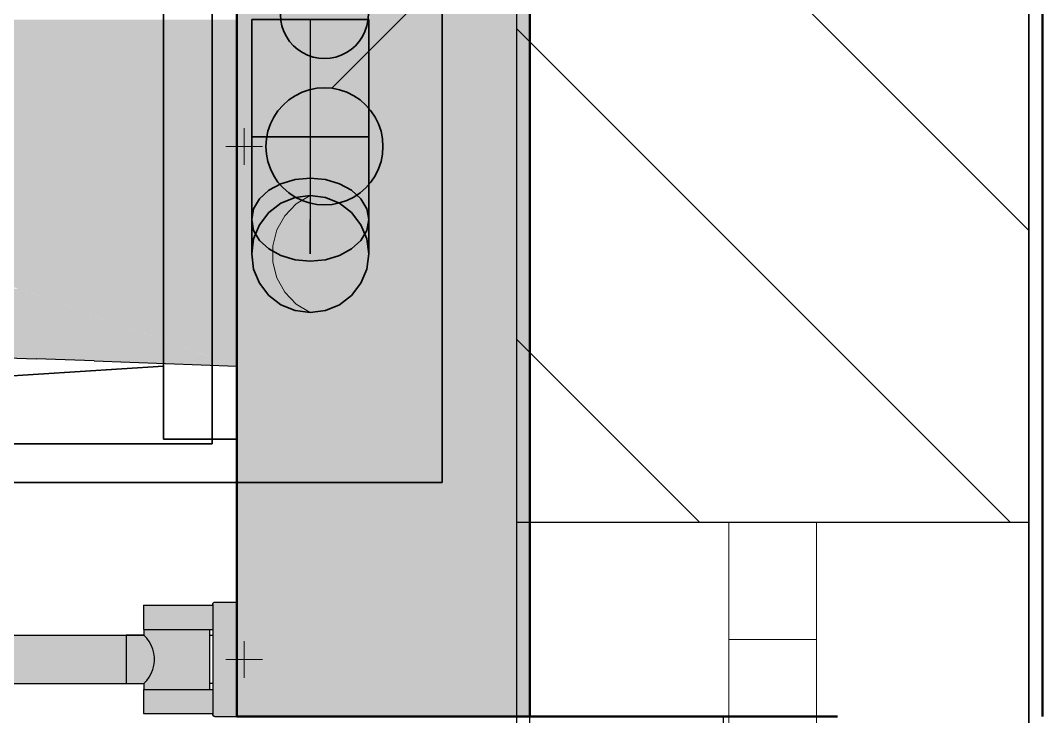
# Model space of a CAD drawing. Extents: x 0 to 756, y -25 to 420.
# Drawn here: x 380.5 to 394.47, y 258.2 to 267.7 of the extents above; entities that cross this region are included whole.
import ezdxf
from ezdxf.lldxf.tags import DXFTag

# ---------------------------------------------------------------- set-up
doc = ezdxf.new("R2010")
doc.units = 0
doc.linetypes.add('_Hiddenline_', pattern=[3, 2, -1])
doc.layers.get('0').update_dxf_attribs({"lineweight": 25})
doc.layers.get('DEFPOINTS').update_dxf_attribs({"lineweight": 25})
for name, color, linetype, lineweight in [('A_Aussenwand', 7, 'Continuous', 25), ('A_Fenster', 7, 'Continuous', 25), ('Allgemein01', 7, 'Continuous', 13), ('Fensterbrüstung', 7, 'Continuous', 13), ('S_Einrichtung', 7, 'Continuous', 35), ('Sanitär', 7, 'Continuous', 25), ('Sanitär-WC', 7, 'Continuous', 13), ('Standard', 7, 'Continuous', 25), ('Wand Holz nicht tragend', 7, 'Continuous', 13), ('Wand Holz tragend', 7, 'Continuous', 13)]:
    doc.layers.add(name, color=color, linetype=linetype, lineweight=lineweight)
for name, color, linetype, lineweight, true_color in [('A_Geschossdecke', 7, 'Continuous', 25, 0x008080), ('Hilfskonstruktion', 7, 'Continuous', 25, 0xcccc00), ('L_Abluft', 2, 'Continuous', 35, 0xffff00), ('L_Zuluft', 6, 'Continuous', 35, 0xff00ff), ('Raum', 250, 'Continuous', 13, 0x333333), ('S_Kaltwasser', 3, 'Continuous', 35, 0x00ff00), ('S_Schmutzwasser', 7, 'Continuous', 35, 0x808040), ('S_Warmwasser', 1, 'fein_strichliert', 35, 0xff0000)]:
    doc.layers.add(name, color=color, linetype=linetype, lineweight=lineweight, true_color=true_color)
tags = doc.linetypes.add('fein_strichliert', pattern=[4, 1, -2, 1]).pattern_tags.tags
tags[8:9] = [DXFTag(74, 4), DXFTag(75, 0), DXFTag(340, '0'), DXFTag(46, 0.0), DXFTag(50, 0.0), DXFTag(44, 0.0), DXFTag(45, 0.0)]
tags[6:7] = [DXFTag(74, 4), DXFTag(75, 0), DXFTag(340, '0'), DXFTag(46, 0.0), DXFTag(50, 0.0), DXFTag(44, 0.0), DXFTag(45, 0.0)]
tags[4:5] = [DXFTag(74, 4), DXFTag(75, 0), DXFTag(340, '0'), DXFTag(46, 0.0), DXFTag(50, 0.0), DXFTag(44, 0.0), DXFTag(45, 0.0)]
tags = doc.linetypes.add('PUNKT2_S9', pattern=[0.1, 0, -0.1]).pattern_tags.tags
tags[6:7] = [DXFTag(74, 4), DXFTag(75, 0), DXFTag(340, '0'), DXFTag(46, 1.0), DXFTag(50, 0.0), DXFTag(44, 0.0), DXFTag(45, 0.0)]
tags[4:5] = [DXFTag(74, 4), DXFTag(75, 0), DXFTag(340, '0'), DXFTag(46, 1.0), DXFTag(50, 0.0), DXFTag(44, 0.0), DXFTag(45, 0.0)]
tags = doc.linetypes.add('STRICHPUNKT2', pattern=[12.7, 6.35, -3.175, 0, -3.175]).pattern_tags.tags
tags[10:11] = [DXFTag(74, 4), DXFTag(75, 0), DXFTag(340, '0'), DXFTag(46, 0.0), DXFTag(50, 0.0), DXFTag(44, 0.0), DXFTag(45, 0.0)]
tags[8:9] = [DXFTag(74, 4), DXFTag(75, 0), DXFTag(340, '0'), DXFTag(46, 0.0), DXFTag(50, 0.0), DXFTag(44, 0.0), DXFTag(45, 0.0)]
tags[6:7] = [DXFTag(74, 4), DXFTag(75, 0), DXFTag(340, '0'), DXFTag(46, 0.0), DXFTag(50, 0.0), DXFTag(44, 0.0), DXFTag(45, 0.0)]
tags[4:5] = [DXFTag(74, 4), DXFTag(75, 0), DXFTag(340, '0'), DXFTag(46, 0.0), DXFTag(50, 0.0), DXFTag(44, 0.0), DXFTag(45, 0.0)]

# ---------------------------------------------------------------- blocks, each defined once
blk = doc.blocks.new('Referenz-A01I5XF3IE')
at = {"layer": 'Allgemein01', "color": 0}
blk.add_line((387.461, 38.48), (387.461, 384.768), dxfattribs=at)
at = {"layer": 'DEFPOINTS', "color": 0, "linetype": 'Continuous', "lineweight": -2, "ltscale": 0.25}
blk.add_line((387.461, 258.196), (387.461, 258.196), dxfattribs=at)
blk.add_line((387.461, 258.196), (387.461, 258.196), dxfattribs=at)
at = {"layer": 'Fensterbrüstung', "color": 0, "linetype": 'Continuous', "ltscale": 0.13}
blk.add_line((387.461, 258.196), (387.461, 235.481), dxfattribs=at)
at = {"layer": 'Hilfskonstruktion', "color": 0, "lineweight": 13}
for p, q in [((383.559, 266.232), (383.559, 265.731)), ((383.559, 266.232), (383.559, 265.731)), ((383.559, 266.232), (383.559, 265.731)), ((383.809, 265.982), (383.308, 265.982)), ((383.809, 265.982), (383.308, 265.982)), ((383.809, 265.982), (383.308, 265.982)), ((383.559, 259.227), (383.559, 258.727)), ((383.809, 258.977), (383.308, 258.977))]:
    blk.add_line(p, q, dxfattribs=at)
at = {"layer": 'Raum', "color": 0, "lineweight": -2}
for p, q in [((383.459, 258.196), (383.459, 298.191)), ((387.461, 258.196), (383.459, 258.196)), ((387.461, 235.481), (387.461, 258.196))]:
    blk.add_line(p, q, dxfattribs=at)
at = {"layer": 'Sanitär', "color": 0, "linetype": 'Continuous', "lineweight": -2, "ltscale": 0.25}
for p, q in [((383.459, 268.984), (383.459, 262.98)), ((379.412, 263.129), (380.714, 263.081)), ((381.506, 263.052), (380.714, 263.081)), ((381.506, 263.052), (383.459, 262.98)), ((383.139, 259.75), (383.143, 259.753)), ((383.143, 259.753), (383.148, 259.756)), ((383.148, 259.756), (383.153, 259.757)), ((383.153, 259.757), (383.158, 259.757)), ((383.158, 259.757), (383.459, 259.757)), ((383.459, 259.757), (383.459, 258.196)), ((382.183, 259.717), (382.183, 259.387)), ((382.183, 259.717), (383.128, 259.717)), ((383.128, 259.727), (383.129, 259.733)), ((383.128, 259.727), (383.128, 258.226)), ((383.129, 259.733), (383.13, 259.738)), ((383.13, 259.738), (383.132, 259.742)), ((383.132, 259.742), (383.135, 259.747)), ((383.135, 259.747), (383.139, 259.75)), ((382.183, 259.387), (383.128, 259.387)), ((382.188, 259.387), (382.188, 259.307)), ((383.088, 258.567), (383.088, 259.387)), ((374.352, 259.307), (382.188, 259.307)), ((382.188, 259.307), (381.947, 259.307)), ((381.947, 259.307), (381.947, 258.647)), ((382.227, 259.266), (382.188, 259.307)), ((382.261, 259.22), (382.227, 259.266)), ((382.288, 259.17), (382.261, 259.22)), ((383.088, 259.307), (383.128, 259.307)), ((382.309, 259.117), (382.288, 259.17)), ((382.324, 259.062), (382.309, 259.117)), ((382.331, 259.005), (382.324, 259.062)), ((382.324, 258.892), (382.331, 258.948)), ((382.331, 258.948), (382.331, 259.005)), ((382.261, 258.734), (382.288, 258.784)), ((382.288, 258.784), (382.309, 258.837)), ((382.309, 258.837), (382.324, 258.892)), ((374.352, 258.647), (382.188, 258.647)), ((381.947, 258.647), (382.188, 258.647)), ((382.188, 258.647), (382.227, 258.688)), ((382.188, 258.647), (382.188, 258.567)), ((382.227, 258.688), (382.261, 258.734)), ((383.128, 258.647), (383.088, 258.647)), ((382.183, 258.567), (382.183, 258.236)), ((382.183, 258.567), (383.128, 258.567)), ((382.183, 258.236), (383.128, 258.236)), ((383.129, 258.221), (383.128, 258.226)), ((383.13, 258.216), (383.129, 258.221)), ((383.132, 258.211), (383.13, 258.216)), ((383.135, 258.207), (383.132, 258.211)), ((383.139, 258.203), (383.135, 258.207)), ((383.143, 258.2), (383.139, 258.203)), ((383.148, 258.198), (383.143, 258.2)), ((383.153, 258.197), (383.148, 258.198)), ((383.158, 258.196), (383.153, 258.197)), ((383.158, 258.196), (383.459, 258.196))]:
    blk.add_line(p, q, dxfattribs=at)
at = {"layer": 'Sanitär-WC', "color": 0}
for p, q in [((383.559, 259.227), (383.559, 258.727)), ((383.809, 258.977), (383.308, 258.977))]:
    blk.add_line(p, q, dxfattribs=at)
for points in [[(376.802, 267.631), (383.459, 267.713), (376.764, 267.713)], [(376.802, 267.631), (383.459, 267.631), (383.459, 267.713)], [(376.839, 267.542), (383.459, 267.631), (376.802, 267.631)], [(376.839, 267.542), (383.459, 267.542), (383.459, 267.631)], [(376.873, 267.445), (383.459, 267.542), (376.839, 267.542)], [(376.873, 267.445), (383.459, 267.445), (383.459, 267.542)], [(376.904, 267.342), (383.459, 267.445), (376.873, 267.445)], [(376.904, 267.342), (383.459, 267.342), (383.459, 267.445)], [(376.933, 267.23), (383.459, 267.342), (376.904, 267.342)], [(376.933, 267.23), (383.459, 267.23), (383.459, 267.342)], [(376.958, 267.112), (383.459, 267.23), (376.933, 267.23)], [(376.958, 267.112), (383.459, 267.112), (383.459, 267.23)], [(376.98, 266.986), (383.459, 267.112), (376.958, 267.112)], [(376.98, 266.986), (383.459, 266.986), (383.459, 267.112)], [(376.998, 266.85), (383.459, 266.986), (376.98, 266.986)], [(376.998, 266.85), (383.459, 266.85), (383.459, 266.986)], [(377.013, 266.701), (383.459, 266.85), (376.998, 266.85)], [(377.013, 266.701), (383.459, 266.701), (383.459, 266.85)], [(377.023, 266.532), (383.459, 266.701), (377.013, 266.701)], [(377.023, 266.532), (383.459, 266.532), (383.459, 266.701)], [(377.031, 266.326), (383.459, 266.532), (377.023, 266.532)], [(377.031, 266.326), (383.459, 266.326), (383.459, 266.532)], [(377.034, 265.982), (383.459, 266.326), (377.031, 266.326)], [(377.034, 265.982), (383.459, 265.982), (383.459, 266.326)], [(377.031, 265.637), (383.459, 265.982), (377.034, 265.982)], [(377.031, 265.637), (383.459, 265.637), (383.459, 265.982)], [(377.023, 265.431), (383.459, 265.637), (377.031, 265.637)], [(377.023, 265.431), (383.459, 265.431), (383.459, 265.637)], [(377.013, 265.262), (383.459, 265.431), (377.023, 265.431)], [(377.013, 265.262), (383.459, 265.262), (383.459, 265.431)], [(383.459, 262.98), (383.459, 265.262), (377.013, 265.262)], [(376.546, 263.924), (380.635, 263.979), (376.593, 263.979)], [(376.546, 263.924), (380.791, 263.924), (380.635, 263.979)], [(376.593, 263.979), (380.635, 263.979), (380.467, 264.039)], [(376.382, 263.772), (381.079, 263.822), (376.442, 263.822)], [(376.382, 263.772), (381.22, 263.772), (381.079, 263.822)], [(376.442, 263.822), (380.936, 263.873), (376.496, 263.873)], [(376.442, 263.822), (381.079, 263.822), (380.936, 263.873)], [(376.496, 263.873), (380.791, 263.924), (376.546, 263.924)], [(376.496, 263.873), (380.936, 263.873), (380.791, 263.924)], [(376.166, 263.63), (381.491, 263.676), (376.245, 263.676)], [(376.166, 263.63), (381.621, 263.63), (381.491, 263.676)], [(376.245, 263.676), (381.357, 263.724), (376.316, 263.724)], [(376.245, 263.676), (381.491, 263.676), (381.357, 263.724)], [(376.316, 263.724), (381.22, 263.772), (376.382, 263.772)], [(376.316, 263.724), (381.357, 263.724), (381.22, 263.772)], [(375.891, 263.501), (381.869, 263.543), (375.99, 263.543)], [(375.891, 263.501), (381.985, 263.501), (381.869, 263.543)], [(375.99, 263.543), (381.747, 263.586), (376.082, 263.586)], [(375.99, 263.543), (381.869, 263.543), (381.747, 263.586)], [(376.082, 263.586), (381.621, 263.63), (376.166, 263.63)], [(376.082, 263.586), (381.747, 263.586), (381.621, 263.63)], [(375.429, 263.367), (382.283, 263.396), (375.556, 263.396)], [(375.429, 263.367), (382.365, 263.367), (382.283, 263.396)], [(375.556, 263.396), (382.192, 263.428), (375.675, 263.428)], [(375.556, 263.396), (382.283, 263.396), (382.192, 263.428)], [(375.675, 263.428), (382.093, 263.463), (375.786, 263.463)], [(375.675, 263.428), (382.192, 263.428), (382.093, 263.463)], [(375.786, 263.463), (381.985, 263.501), (375.891, 263.501)], [(375.786, 263.463), (382.093, 263.463), (381.985, 263.501)], [(374.114, 263.235), (382.69, 263.252), (374.422, 263.252)], [(374.114, 263.235), (382.738, 263.235), (382.69, 263.252)], [(374.422, 263.252), (382.624, 263.275), (374.748, 263.275)], [(374.422, 263.252), (382.69, 263.252), (382.624, 263.275)], [(374.748, 263.275), (382.567, 263.295), (374.962, 263.295)], [(374.748, 263.275), (382.624, 263.275), (382.567, 263.295)], [(374.962, 263.295), (382.507, 263.317), (375.138, 263.317)], [(374.962, 263.295), (382.567, 263.295), (382.507, 263.317)], [(375.138, 263.317), (382.44, 263.34), (375.291, 263.34)], [(375.138, 263.317), (382.507, 263.317), (382.44, 263.34)], [(375.291, 263.34), (382.365, 263.367), (375.429, 263.367)], [(375.291, 263.34), (382.44, 263.34), (382.365, 263.367)], [(370.686, 263.186), (382.768, 263.224), (370.642, 263.224)], [(370.686, 263.186), (382.876, 263.186), (382.768, 263.224)], [(373.64, 263.224), (382.762, 263.226), (373.862, 263.226)], [(373.64, 263.224), (382.768, 263.224), (382.762, 263.226)], [(373.862, 263.226), (382.738, 263.235), (374.114, 263.235)], [(373.862, 263.226), (382.762, 263.226), (382.738, 263.235)], [(378.384, 263.167), (382.876, 263.186), (377.83, 263.186)], [(378.384, 263.167), (382.928, 263.167), (382.876, 263.186)], [(383.459, 262.98), (382.928, 263.167), (378.384, 263.167)]]:
    blk.add_solid(points, dxfattribs=at)
at = {"layer": 'Sanitär-WC', "color": 0, "linetype": 'Continuous', "ltscale": 0.13}
for points in [[(383.139, 259.75), (383.459, 259.753), (383.143, 259.753)], [(383.139, 259.75), (383.459, 259.75), (383.459, 259.753)], [(383.143, 259.753), (383.459, 259.756), (383.148, 259.756)], [(383.143, 259.753), (383.459, 259.753), (383.459, 259.756)], [(383.148, 259.756), (383.459, 259.757), (383.153, 259.757)], [(383.148, 259.756), (383.459, 259.756), (383.459, 259.757)], [(383.153, 259.757), (383.459, 259.757), (383.158, 259.757)], [(383.153, 259.757), (383.459, 259.757), (383.459, 259.757)], [(382.188, 259.387), (383.088, 259.387), (382.183, 259.717)], [(383.088, 259.387), (383.128, 259.717), (382.183, 259.717)], [(382.183, 259.387), (382.188, 259.387), (382.183, 259.717)], [(383.088, 259.387), (383.459, 259.717), (383.128, 259.717)], [(383.088, 259.387), (383.128, 259.387), (383.459, 259.717)], [(383.128, 259.727), (383.459, 259.733), (383.129, 259.733)], [(383.128, 259.727), (383.459, 259.727), (383.459, 259.733)], [(383.128, 259.717), (383.459, 259.727), (383.128, 259.727)], [(383.128, 259.717), (383.459, 259.717), (383.459, 259.727)], [(383.128, 259.387), (383.459, 259.387), (383.459, 259.717)], [(383.129, 259.733), (383.459, 259.738), (383.13, 259.738)], [(383.129, 259.733), (383.459, 259.733), (383.459, 259.738)], [(383.13, 259.738), (383.459, 259.742), (383.132, 259.742)], [(383.13, 259.738), (383.459, 259.738), (383.459, 259.742)], [(383.132, 259.742), (383.459, 259.747), (383.135, 259.747)], [(383.132, 259.742), (383.459, 259.742), (383.459, 259.747)], [(383.135, 259.747), (383.459, 259.75), (383.139, 259.75)], [(383.135, 259.747), (383.459, 259.747), (383.459, 259.75)], [(382.188, 259.307), (383.088, 259.387), (382.188, 259.387)], [(382.188, 259.307), (383.088, 259.307), (383.088, 259.387)], [(383.128, 258.567), (383.459, 259.387), (383.128, 259.387)], [(383.128, 258.567), (383.459, 258.567), (383.459, 259.387)], [(374.352, 258.647), (381.947, 259.307), (374.352, 259.307)], [(374.352, 258.647), (381.947, 258.647), (381.947, 259.307)], [(381.947, 258.647), (383.088, 259.307), (382.188, 259.307)], [(381.947, 258.647), (382.188, 259.307), (381.947, 259.307)], [(381.947, 258.647), (382.188, 258.647), (383.088, 259.307)], [(382.188, 258.647), (383.088, 258.647), (383.088, 259.307)], [(382.188, 258.567), (383.088, 258.647), (382.188, 258.647)], [(382.188, 258.567), (383.088, 258.567), (383.088, 258.647)], [(382.183, 258.236), (383.459, 258.567), (383.128, 258.567)], [(382.183, 258.236), (382.188, 258.567), (382.183, 258.567)], [(382.183, 258.236), (383.088, 258.567), (382.188, 258.567)], [(382.183, 258.236), (383.128, 258.567), (383.088, 258.567)], [(382.183, 258.236), (383.128, 258.236), (383.459, 258.567)], [(383.128, 258.236), (383.459, 258.236), (383.459, 258.567)], [(383.128, 258.226), (383.459, 258.236), (383.128, 258.236)], [(383.128, 258.226), (383.459, 258.226), (383.459, 258.236)], [(383.129, 258.221), (383.459, 258.226), (383.128, 258.226)], [(383.129, 258.221), (383.459, 258.221), (383.459, 258.226)], [(383.13, 258.216), (383.459, 258.221), (383.129, 258.221)], [(383.13, 258.216), (383.459, 258.216), (383.459, 258.221)], [(383.132, 258.211), (383.459, 258.216), (383.13, 258.216)], [(383.132, 258.211), (383.459, 258.211), (383.459, 258.216)], [(383.135, 258.207), (383.459, 258.211), (383.132, 258.211)], [(383.135, 258.207), (383.459, 258.207), (383.459, 258.211)], [(383.139, 258.203), (383.459, 258.207), (383.135, 258.207)], [(383.139, 258.203), (383.459, 258.203), (383.459, 258.207)], [(383.143, 258.2), (383.459, 258.203), (383.139, 258.203)], [(383.143, 258.2), (383.459, 258.2), (383.459, 258.203)], [(383.148, 258.198), (383.459, 258.2), (383.143, 258.2)], [(383.148, 258.198), (383.459, 258.198), (383.459, 258.2)], [(383.153, 258.197), (383.459, 258.198), (383.148, 258.198)], [(383.153, 258.197), (383.459, 258.197), (383.459, 258.198)], [(383.158, 258.196), (383.459, 258.197), (383.153, 258.197)], [(383.158, 258.196), (383.459, 258.196), (383.459, 258.197)]]:
    blk.add_solid(points, dxfattribs=at)
at = {"layer": 'Standard', "color": 0, "linetype": 'PUNKT2_S9', "lineweight": 13, "ltscale": 0.13}
blk.add_line((387.461, 267.69), (387.461, 197.644), dxfattribs=at)
at = {"layer": 'Wand Holz nicht tragend', "color": 0, "lineweight": 50}
for p, q in [((383.459, 298.191), (383.459, 258.196)), ((387.461, 258.196), (387.461, 298.191)), ((383.459, 258.196), (387.461, 258.196))]:
    blk.add_line(p, q, dxfattribs=at)
at = {"layer": 'Wand Holz nicht tragend', "color": 0, "lineweight": 18}
for points in [[(383.459, 258.196), (387.461, 258.196), (383.459, 298.191)], [(387.461, 258.196), (387.461, 298.191), (383.459, 298.191)]]:
    blk.add_solid(points, dxfattribs=at)
at = {"layer": 'Wand Holz tragend', "color": 0, "lineweight": 50}
for p, q in [((394.466, 258.196), (394.466, 391.773)), ((387.461, 298.191), (387.461, 258.196)), ((390.103, 258.196), (387.461, 258.196)), ((391.664, 258.196), (390.103, 258.196))]:
    blk.add_line(p, q, dxfattribs=at)
at = {"layer": 'Wand Holz tragend', "color": 0, "linetype": 'PUNKT2_S9', "lineweight": -2, "ltscale": 0.25}
for p, q in [((391.664, 258.196), (390.103, 258.196)), ((390.103, 258.196), (390.103, 235.481))]:
    blk.add_line(p, q, dxfattribs=at)
blk = doc.blocks.new('Wand-A01I5XFHIE', base_point=(387.279, 31.476))
at = {"color": 0, "linetype": 'ByBlock', "lineweight": -2, "ltscale": 0.25}
for p, q in [((394.279, 391.533), (394.279, 260.849)), ((387.279, 298.013), (387.279, 260.849))]:
    blk.add_line(p, q, dxfattribs=at)
at = {"color": 0, "lineweight": -2}
for p, q in [((387.279, 271.835), (394.279, 264.835)), ((387.279, 267.593), (394.023, 260.849)), ((387.279, 263.35), (389.78, 260.849))]:
    blk.add_line(p, q, dxfattribs=at)
blk = doc.blocks.new('Fenster-A01I5XFPIE', base_point=(387.279, 238.149))
at = {"color": 0, "linetype": 'ByBlock', "lineweight": -2, "ltscale": 0.25}
for p, q in [((387.279, 260.849), (387.279, 238.149)), ((387.279, 260.849), (394.279, 260.849)), ((394.279, 260.849), (394.279, 238.149))]:
    blk.add_line(p, q, dxfattribs=at)
at = {"color": 0, "linetype": 'ByBlock', "lineweight": 18, "ltscale": 0.18}
for p, q in [((390.179, 260.849), (390.179, 238.149)), ((391.379, 260.849), (391.379, 238.149)), ((390.179, 259.249), (391.379, 259.249))]:
    blk.add_line(p, q, dxfattribs=at)
blk = doc.blocks.new('Geräteanschluss Rund-A01I5XINIE', base_point=(383.66, 266.113))
at = {"color": 0, "linetype": 'ByBlock', "lineweight": -2, "ltscale": 0.35}
for p, q in [((383.66, 267.713), (383.66, 266.113)), ((384.129, 267.713), (383.66, 267.713)), ((384.791, 267.713), (384.129, 267.713)), ((385.26, 267.713), (384.791, 267.713)), ((385.26, 266.113), (385.26, 267.713)), ((384.129, 266.113), (383.66, 266.113)), ((384.791, 266.113), (384.129, 266.113)), ((385.26, 266.113), (384.791, 266.113))]:
    blk.add_line(p, q, dxfattribs=at)
at = {"color": 0, "linetype": 'STRICHPUNKT2', "lineweight": 25, "ltscale": 0.25}
blk.add_line((384.46, 267.713), (384.46, 266.113), dxfattribs=at)
blk = doc.blocks.new('Bogen-A01I5XIPIE', base_point=(383.66, 263.713))
at = {"color": 0, "linetype": 'ByBlock', "lineweight": -2, "ltscale": 0.35}
for p, q in [((383.687, 266.113), (383.66, 266.113)), ((383.66, 266.113), (383.66, 265.699)), ((383.767, 266.113), (383.687, 266.113)), ((383.894, 266.113), (383.767, 266.113)), ((384.06, 266.113), (383.894, 266.113)), ((384.253, 266.113), (384.06, 266.113)), ((384.46, 266.113), (384.253, 266.113)), ((384.46, 266.113), (384.667, 266.113)), ((384.667, 266.113), (384.86, 266.113)), ((384.86, 266.113), (385.026, 266.113)), ((385.026, 266.113), (385.153, 266.113)), ((385.153, 266.113), (385.233, 266.113)), ((385.233, 266.113), (385.26, 266.113)), ((385.26, 266.113), (385.26, 265.699)), ((383.66, 265.699), (383.66, 265.313)), ((385.26, 265.699), (385.26, 265.313)), ((383.66, 265.313), (383.66, 264.982)), ((384.06, 265.206), (383.894, 265.079)), ((384.253, 265.286), (384.06, 265.206)), ((384.46, 265.313), (384.253, 265.286)), ((384.667, 265.286), (384.46, 265.313)), ((384.86, 265.206), (384.667, 265.286)), ((385.026, 265.079), (384.86, 265.206)), ((385.26, 265.313), (385.26, 264.982)), ((383.894, 265.079), (383.767, 264.913)), ((385.153, 264.913), (385.026, 265.079)), ((383.66, 264.982), (383.66, 264.728)), ((385.26, 264.982), (385.26, 264.728)), ((383.767, 264.913), (383.687, 264.72)), ((385.233, 264.72), (385.153, 264.913)), ((383.66, 264.728), (383.66, 264.568)), ((383.687, 264.72), (383.66, 264.513)), ((385.26, 264.513), (385.233, 264.72)), ((385.26, 264.728), (385.26, 264.568)), ((383.66, 264.568), (383.66, 264.513)), ((383.66, 264.513), (383.687, 264.306)), ((385.233, 264.306), (385.26, 264.513)), ((385.26, 264.568), (385.26, 264.513)), ((383.687, 264.306), (383.767, 264.113)), ((385.153, 264.113), (385.233, 264.306)), ((383.767, 264.113), (383.894, 263.947)), ((385.026, 263.947), (385.153, 264.113)), ((383.894, 263.947), (384.06, 263.82)), ((384.86, 263.82), (385.026, 263.947)), ((384.06, 263.82), (384.253, 263.74)), ((384.667, 263.74), (384.86, 263.82)), ((384.253, 263.74), (384.46, 263.713)), ((384.46, 263.713), (384.667, 263.74))]:
    blk.add_line(p, q, dxfattribs=at)
at = {"color": 0, "linetype": 'STRICHPUNKT2', "lineweight": 25, "ltscale": 0.25}
for p, q in [((384.46, 266.113), (384.46, 265.699)), ((384.46, 265.699), (384.46, 265.313)), ((384.46, 265.313), (384.46, 264.982)), ((384.46, 264.982), (384.46, 264.728)), ((384.46, 264.728), (384.46, 264.568)), ((384.46, 264.568), (384.46, 264.513))]:
    blk.add_line(p, q, dxfattribs=at)
at = {"color": 0, "linetype": '_Hiddenline_', "lineweight": 18}
for p, q in [((384.269, 265.197), (384.46, 265.313)), ((384.114, 265.036), (384.269, 265.197)), ((384.004, 264.841), (384.114, 265.036)), ((383.947, 264.625), (384.004, 264.841)), ((383.947, 264.401), (383.947, 264.625)), ((384.004, 264.185), (383.947, 264.401)), ((384.114, 263.99), (384.004, 264.185)), ((384.269, 263.829), (384.114, 263.99)), ((384.46, 263.713), (384.269, 263.829))]:
    blk.add_line(p, q, dxfattribs=at)
blk = doc.blocks.new('Bogen-A01I5XIXIE', base_point=(383.66, 263.713))
at = {"color": 0, "linetype": 'ByBlock', "lineweight": -2, "ltscale": 0.35}
for p, q in [((384.253, 265.528), (384.06, 265.472)), ((384.46, 265.547), (384.253, 265.528)), ((384.667, 265.528), (384.46, 265.547)), ((384.86, 265.472), (384.667, 265.528)), ((383.894, 265.382), (383.767, 265.265)), ((384.06, 265.472), (383.894, 265.382)), ((385.026, 265.382), (384.86, 265.472)), ((385.153, 265.265), (385.026, 265.382)), ((383.767, 265.265), (383.687, 265.128)), ((384.06, 265.206), (383.894, 265.079)), ((384.253, 265.286), (384.06, 265.206)), ((384.46, 265.313), (384.253, 265.286)), ((384.667, 265.286), (384.46, 265.313)), ((384.86, 265.206), (384.667, 265.286)), ((385.026, 265.079), (384.86, 265.206)), ((385.233, 265.128), (385.153, 265.265)), ((383.687, 265.128), (383.66, 264.982)), ((383.894, 265.079), (383.767, 264.913)), ((385.153, 264.913), (385.026, 265.079)), ((385.26, 264.982), (385.233, 265.128)), ((383.66, 264.982), (383.687, 264.835)), ((383.66, 264.728), (383.66, 264.982)), ((385.233, 264.835), (385.26, 264.982)), ((385.26, 264.728), (385.26, 264.982)), ((383.767, 264.913), (383.687, 264.72)), ((383.687, 264.835), (383.767, 264.699)), ((385.233, 264.72), (385.153, 264.913)), ((385.153, 264.699), (385.233, 264.835)), ((383.66, 264.568), (383.66, 264.728)), ((383.687, 264.72), (383.66, 264.513)), ((383.767, 264.699), (383.894, 264.582)), ((385.026, 264.582), (385.153, 264.699)), ((385.26, 264.513), (385.233, 264.72)), ((385.26, 264.568), (385.26, 264.728)), ((383.66, 264.513), (383.66, 264.568)), ((383.66, 264.513), (383.687, 264.306)), ((383.894, 264.582), (384.06, 264.492)), ((384.86, 264.492), (385.026, 264.582)), ((385.233, 264.306), (385.26, 264.513)), ((385.26, 264.513), (385.26, 264.568)), ((384.06, 264.492), (384.253, 264.435)), ((384.253, 264.435), (384.46, 264.416)), ((384.46, 264.416), (384.667, 264.435)), ((384.667, 264.435), (384.86, 264.492)), ((383.687, 264.306), (383.767, 264.113)), ((385.153, 264.113), (385.233, 264.306)), ((383.767, 264.113), (383.894, 263.947)), ((385.026, 263.947), (385.153, 264.113)), ((383.894, 263.947), (384.06, 263.82)), ((384.86, 263.82), (385.026, 263.947)), ((384.06, 263.82), (384.253, 263.74)), ((384.667, 263.74), (384.86, 263.82)), ((384.253, 263.74), (384.46, 263.713)), ((384.46, 263.713), (384.667, 263.74))]:
    blk.add_line(p, q, dxfattribs=at)
at = {"color": 0, "linetype": 'STRICHPUNKT2', "lineweight": 25, "ltscale": 0.25}
for p, q in [((384.46, 264.728), (384.46, 264.982)), ((384.46, 264.568), (384.46, 264.728)), ((384.46, 264.513), (384.46, 264.568))]:
    blk.add_line(p, q, dxfattribs=at)
blk = doc.blocks.new('Wickelfalzrohr-A01I5XIZIE', base_point=(383.66, 263.713))
at = {"color": 0, "linetype": 'ByBlock', "lineweight": -2, "ltscale": 0.35}
for p, q in [((384.06, 265.206), (383.894, 265.079)), ((384.253, 265.286), (384.06, 265.206)), ((384.46, 265.313), (384.253, 265.286)), ((384.667, 265.286), (384.46, 265.313)), ((384.86, 265.206), (384.667, 265.286)), ((385.026, 265.079), (384.86, 265.206)), ((383.894, 265.079), (383.767, 264.913)), ((385.153, 264.913), (385.026, 265.079)), ((383.767, 264.913), (383.687, 264.72)), ((385.233, 264.72), (385.153, 264.913)), ((383.687, 264.72), (383.66, 264.513)), ((385.26, 264.513), (385.233, 264.72)), ((383.66, 264.513), (383.687, 264.306)), ((385.233, 264.306), (385.26, 264.513)), ((383.687, 264.306), (383.767, 264.113)), ((385.153, 264.113), (385.233, 264.306)), ((383.767, 264.113), (383.894, 263.947)), ((385.026, 263.947), (385.153, 264.113)), ((383.894, 263.947), (384.06, 263.82)), ((384.86, 263.82), (385.026, 263.947)), ((384.06, 263.82), (384.253, 263.74)), ((384.667, 263.74), (384.86, 263.82)), ((384.253, 263.74), (384.46, 263.713)), ((384.46, 263.713), (384.667, 263.74))]:
    blk.add_line(p, q, dxfattribs=at)
at = {"color": 0, "linetype": '_Hiddenline_', "lineweight": 18}
for p, q in [((384.269, 265.197), (384.46, 265.313)), ((384.114, 265.036), (384.269, 265.197)), ((384.004, 264.841), (384.114, 265.036)), ((383.947, 264.625), (384.004, 264.841)), ((383.947, 264.401), (383.947, 264.625)), ((384.004, 264.185), (383.947, 264.401)), ((384.114, 263.99), (384.004, 264.185)), ((384.269, 263.829), (384.114, 263.99)), ((384.46, 263.713), (384.269, 263.829))]:
    blk.add_line(p, q, dxfattribs=at)
at = {"color": 0, "linetype": 'STRICHPUNKT2', "lineweight": 25, "ltscale": 0.25}
blk.add_line((384.46, 264.513), (384.46, 264.513), dxfattribs=at)
blk = doc.blocks.new('WC-A01I5XJ1IE', base_point=(369.462, 261.982))
at = {"color": 0, "linetype": 'ByBlock', "lineweight": -2, "ltscale": 0.35}
for p, q in [((382.454, 261.982), (382.454, 269.982)), ((382.454, 269.982), (383.454, 269.982)), ((383.454, 269.982), (383.454, 261.982)), ((372.816, 269.574), (372.349, 269.512)), ((373.286, 269.574), (372.816, 269.574)), ((373.286, 269.574), (382.454, 268.982)), ((371.894, 269.39), (371.46, 269.209)), ((372.349, 269.512), (371.894, 269.39)), ((371.46, 269.209), (371.052, 268.974)), ((371.052, 268.974), (370.679, 268.687)), ((382.454, 268.982), (382.454, 262.982)), ((372.505, 268.727), (372.152, 268.632)), ((372.868, 268.775), (372.505, 268.727)), ((373.234, 268.776), (372.868, 268.775)), ((373.234, 268.776), (374.23, 268.712)), ((374.585, 268.665), (374.23, 268.712)), ((370.679, 268.687), (370.346, 268.354)), ((372.152, 268.632), (371.814, 268.492)), ((374.931, 268.573), (374.585, 268.665)), ((375.262, 268.436), (374.931, 268.573)), ((371.814, 268.492), (371.497, 268.309)), ((375.572, 268.257), (375.262, 268.436)), ((370.346, 268.354), (370.06, 267.981)), ((371.497, 268.309), (371.207, 268.086)), ((375.857, 268.039), (375.572, 268.257)), ((371.207, 268.086), (370.948, 267.827)), ((376.11, 267.786), (375.857, 268.039)), ((370.06, 267.981), (369.825, 267.573)), ((370.948, 267.827), (370.725, 267.536)), ((376.328, 267.502), (376.11, 267.786)), ((369.825, 267.573), (369.645, 267.138)), ((370.725, 267.536), (370.542, 267.219)), ((376.507, 267.192), (376.328, 267.502)), ((370.542, 267.219), (370.402, 266.881)), ((376.644, 266.862), (376.507, 267.192)), ((369.645, 267.138), (369.523, 266.684)), ((370.402, 266.881), (370.308, 266.527)), ((376.737, 266.516), (376.644, 266.862)), ((369.523, 266.684), (369.462, 266.217)), ((370.308, 266.527), (370.26, 266.165)), ((376.784, 266.161), (376.737, 266.516)), ((369.462, 266.217), (369.462, 265.746)), ((370.26, 266.165), (370.26, 265.799)), ((376.784, 265.803), (376.784, 266.161)), ((370.26, 265.799), (370.308, 265.436)), ((376.737, 265.447), (376.784, 265.803)), ((369.462, 265.746), (369.523, 265.28)), ((370.308, 265.436), (370.402, 265.082)), ((376.644, 265.102), (376.737, 265.447)), ((369.523, 265.28), (369.645, 264.825)), ((370.402, 265.082), (370.542, 264.744)), ((376.507, 264.771), (376.644, 265.102)), ((369.645, 264.825), (369.825, 264.39)), ((370.542, 264.744), (370.725, 264.427)), ((376.328, 264.461), (376.507, 264.771)), ((369.825, 264.39), (370.06, 263.982)), ((370.725, 264.427), (370.948, 264.136)), ((376.11, 264.177), (376.328, 264.461)), ((370.948, 264.136), (371.207, 263.877)), ((375.857, 263.924), (376.11, 264.177)), ((370.06, 263.982), (370.346, 263.609)), ((371.207, 263.877), (371.497, 263.654)), ((375.572, 263.706), (375.857, 263.924)), ((375.262, 263.527), (375.572, 263.706)), ((370.346, 263.609), (370.679, 263.276)), ((371.497, 263.654), (371.814, 263.471)), ((374.931, 263.39), (375.262, 263.527)), ((371.814, 263.471), (372.152, 263.331)), ((374.585, 263.298), (374.931, 263.39)), ((370.679, 263.276), (371.052, 262.989)), ((372.152, 263.331), (372.505, 263.236)), ((374.23, 263.252), (373.234, 263.187)), ((374.23, 263.252), (374.585, 263.298)), ((372.505, 263.236), (372.868, 263.188)), ((372.868, 263.188), (373.234, 263.187)), ((371.052, 262.989), (371.46, 262.754)), ((382.454, 262.982), (373.286, 262.389)), ((371.46, 262.754), (371.894, 262.573)), ((371.894, 262.573), (372.349, 262.451)), ((372.349, 262.451), (372.816, 262.389)), ((372.816, 262.389), (373.286, 262.389)), ((383.454, 261.982), (382.454, 261.982))]:
    blk.add_line(p, q, dxfattribs=at)
blk = doc.blocks.new('Anschluss-Element-A01I5XJ3IE', base_point=(384.054, 267.182))
at = {"color": 0, "lineweight": -2}
for p, q in [((384.354, 268.301), (384.289, 268.258)), ((384.424, 268.336), (384.354, 268.301)), ((384.499, 268.361), (384.424, 268.336)), ((384.576, 268.376), (384.499, 268.361)), ((384.654, 268.382), (384.576, 268.376)), ((384.732, 268.376), (384.654, 268.382)), ((384.809, 268.361), (384.732, 268.376)), ((384.884, 268.336), (384.809, 268.361)), ((384.954, 268.301), (384.884, 268.336)), ((385.019, 268.258), (384.954, 268.301)), ((384.178, 268.147), (384.134, 268.082)), ((384.23, 268.206), (384.178, 268.147)), ((384.289, 268.258), (384.23, 268.206)), ((385.078, 268.206), (385.019, 268.258)), ((385.13, 268.147), (385.078, 268.206)), ((385.174, 268.082), (385.13, 268.147)), ((384.1, 268.011), (384.074, 267.937)), ((384.134, 268.082), (384.1, 268.011)), ((385.208, 268.011), (385.174, 268.082)), ((385.234, 267.937), (385.208, 268.011)), ((384.059, 267.86), (384.054, 267.782)), ((384.074, 267.937), (384.059, 267.86)), ((385.249, 267.86), (385.234, 267.937)), ((385.254, 267.782), (385.249, 267.86)), ((384.054, 267.782), (384.059, 267.703)), ((385.249, 267.703), (385.254, 267.782)), ((384.059, 267.703), (384.074, 267.626)), ((384.074, 267.626), (384.1, 267.552)), ((385.208, 267.552), (385.234, 267.626)), ((385.234, 267.626), (385.249, 267.703)), ((384.1, 267.552), (384.134, 267.482)), ((384.134, 267.482), (384.178, 267.416)), ((385.13, 267.416), (385.174, 267.482)), ((385.174, 267.482), (385.208, 267.552)), ((384.178, 267.416), (384.23, 267.357)), ((384.23, 267.357), (384.289, 267.306)), ((384.289, 267.306), (384.354, 267.262)), ((384.954, 267.262), (385.019, 267.306)), ((385.019, 267.306), (385.078, 267.357)), ((385.078, 267.357), (385.13, 267.416)), ((384.354, 267.262), (384.424, 267.227)), ((384.424, 267.227), (384.499, 267.202)), ((384.499, 267.202), (384.576, 267.187)), ((384.576, 267.187), (384.654, 267.182)), ((384.654, 267.182), (384.732, 267.187)), ((384.732, 267.187), (384.809, 267.202)), ((384.809, 267.202), (384.884, 267.227)), ((384.884, 267.227), (384.954, 267.262))]:
    blk.add_line(p, q, dxfattribs=at)
blk = doc.blocks.new('Anschluss-Element-A01I5XJ5IE', base_point=(383.854, 265.182))
at = {"color": 0, "lineweight": -2}
for p, q in [((384.447, 266.754), (384.348, 266.721)), ((384.55, 266.775), (384.447, 266.754)), ((384.654, 266.782), (384.55, 266.775)), ((384.758, 266.775), (384.654, 266.782)), ((384.861, 266.754), (384.758, 266.775)), ((384.96, 266.721), (384.861, 266.754)), ((384.167, 266.616), (384.088, 266.547)), ((384.254, 266.674), (384.167, 266.616)), ((384.348, 266.721), (384.254, 266.674)), ((385.054, 266.674), (384.96, 266.721)), ((385.141, 266.616), (385.054, 266.674)), ((385.22, 266.547), (385.141, 266.616)), ((384.019, 266.469), (383.961, 266.382)), ((384.088, 266.547), (384.019, 266.469)), ((385.289, 266.469), (385.22, 266.547)), ((385.347, 266.382), (385.289, 266.469)), ((383.961, 266.382), (383.915, 266.288)), ((385.393, 266.288), (385.347, 266.382)), ((383.881, 266.189), (383.861, 266.086)), ((383.915, 266.288), (383.881, 266.189)), ((385.427, 266.189), (385.393, 266.288)), ((385.447, 266.086), (385.427, 266.189)), ((383.861, 266.086), (383.854, 265.982)), ((385.454, 265.982), (385.447, 266.086)), ((383.854, 265.982), (383.861, 265.877)), ((385.447, 265.877), (385.454, 265.982)), ((383.861, 265.877), (383.881, 265.775)), ((383.881, 265.775), (383.915, 265.675)), ((385.393, 265.675), (385.427, 265.775)), ((385.427, 265.775), (385.447, 265.877)), ((383.915, 265.675), (383.961, 265.582)), ((385.347, 265.582), (385.393, 265.675)), ((383.961, 265.582), (384.019, 265.495)), ((384.019, 265.495), (384.088, 265.416)), ((385.22, 265.416), (385.289, 265.495)), ((385.289, 265.495), (385.347, 265.582)), ((384.088, 265.416), (384.167, 265.347)), ((384.167, 265.347), (384.254, 265.289)), ((385.054, 265.289), (385.141, 265.347)), ((385.141, 265.347), (385.22, 265.416)), ((384.254, 265.289), (384.348, 265.242)), ((384.348, 265.242), (384.447, 265.209)), ((384.447, 265.209), (384.55, 265.188)), ((384.758, 265.188), (384.861, 265.209)), ((384.861, 265.209), (384.96, 265.242)), ((384.96, 265.242), (385.054, 265.289)), ((384.55, 265.188), (384.654, 265.182)), ((384.654, 265.182), (384.758, 265.188))]:
    blk.add_line(p, q, dxfattribs=at)
blk = doc.blocks.new('Geschossdecke-A01I5XOBIE', base_point=(114.279, 232.145))
at = {"color": 0, "linetype": 'ByBlock', "lineweight": -2, "ltscale": 0.25}
blk.add_line((394.279, 232.145), (394.279, 391.533), dxfattribs=at)
blk = doc.blocks.new('Verbundrohr (Stange)-A01I5XRPIE', base_point=(362.548, 234.745))
at = {"color": 0, "linetype": 'ByBlock', "lineweight": -2, "ltscale": 0.35}
for p, q in [((383.12, 268.479), (383.12, 261.922)), ((383.12, 261.922), (362.548, 261.922))]:
    blk.add_line(p, q, dxfattribs=at)
blk = doc.blocks.new('Verbundrohr (Stange)-A01I5XTJIE', base_point=(365.608, 247.036))
at = {"color": 0, "linetype": 'ByBlock', "lineweight": -2, "ltscale": 0.35}
for p, q in [((386.264, 300.172), (386.264, 261.391)), ((386.264, 261.391), (365.608, 261.391))]:
    blk.add_line(p, q, dxfattribs=at)
blk = doc.blocks.new('Geschossdecke-A01I5XVJIE', base_point=(114.279, 31.476))
at = {"color": 0, "linetype": 'ByBlock', "lineweight": -2, "ltscale": 0.25}
blk.add_line((394.279, 391.533), (394.279, 31.476), dxfattribs=at)
blk = doc.blocks.new('Abwasserleitung-A01I5XVPIE', base_point=(384.754, 266.775))
at = {"color": 0, "linetype": 'ByBlock', "lineweight": -2, "ltscale": 0.35}
for p, q in [((385.848, 275.43), (385.848, 277.901)), ((386.916, 274.361), (385.848, 275.43)), ((385.848, 273.292), (386.916, 274.361)), ((385.848, 267.868), (385.848, 273.292)), ((384.754, 266.775), (385.848, 267.868))]:
    blk.add_line(p, q, dxfattribs=at)

msp = doc.modelspace()

# ---------------------------------------------------------------- block references
at = {"color": 8, "lineweight": 25, "ltscale": 0.25, "true_color": 0x808080}
msp.add_blockref('Referenz-A01I5XF3IE', (0, 0), dxfattribs=at)
at = {"layer": 'A_Aussenwand', "ltscale": 0.25}
msp.add_blockref('Wand-A01I5XFHIE', (387.279, 31.476), dxfattribs=at)
at = {"layer": 'A_Fenster', "ltscale": 0.25}
msp.add_blockref('Fenster-A01I5XFPIE', (387.279, 238.149), dxfattribs=at)
at = {"layer": 'A_Geschossdecke', "ltscale": 0.25}
for name, p in [('Geschossdecke-A01I5XOBIE', (114.279, 232.145)), ('Geschossdecke-A01I5XVJIE', (114.279, 31.476))]:
    msp.add_blockref(name, p, dxfattribs=at)
at = {"layer": 'L_Abluft', "ltscale": 0.35}
msp.add_blockref('Geräteanschluss Rund-A01I5XINIE', (383.66, 266.113), dxfattribs=at)
at = {"layer": 'L_Zuluft', "ltscale": 0.35}
for name in ['Bogen-A01I5XIPIE', 'Bogen-A01I5XIXIE', 'Wickelfalzrohr-A01I5XIZIE']:
    msp.add_blockref(name, (383.66, 263.713), dxfattribs=at)
at = {"layer": 'S_Einrichtung', "ltscale": 0.35}
msp.add_blockref('WC-A01I5XJ1IE', (369.462, 261.982), dxfattribs=at)
at = {"layer": 'S_Kaltwasser', "ltscale": 0.35}
for name, p in [('Verbundrohr (Stange)-A01I5XRPIE', (362.548, 234.745)), ('Anschluss-Element-A01I5XJ3IE', (384.054, 267.182))]:
    msp.add_blockref(name, p, dxfattribs=at)
at = {"layer": 'S_Schmutzwasser', "ltscale": 0.35}
for name, p in [('Abwasserleitung-A01I5XVPIE', (384.754, 266.775)), ('Anschluss-Element-A01I5XJ5IE', (383.854, 265.182))]:
    msp.add_blockref(name, p, dxfattribs=at)
at = {"layer": 'S_Warmwasser', "ltscale": 0.35}
msp.add_blockref('Verbundrohr (Stange)-A01I5XTJIE', (365.608, 247.036), dxfattribs=at)

doc.saveas('drawing.dxf')
